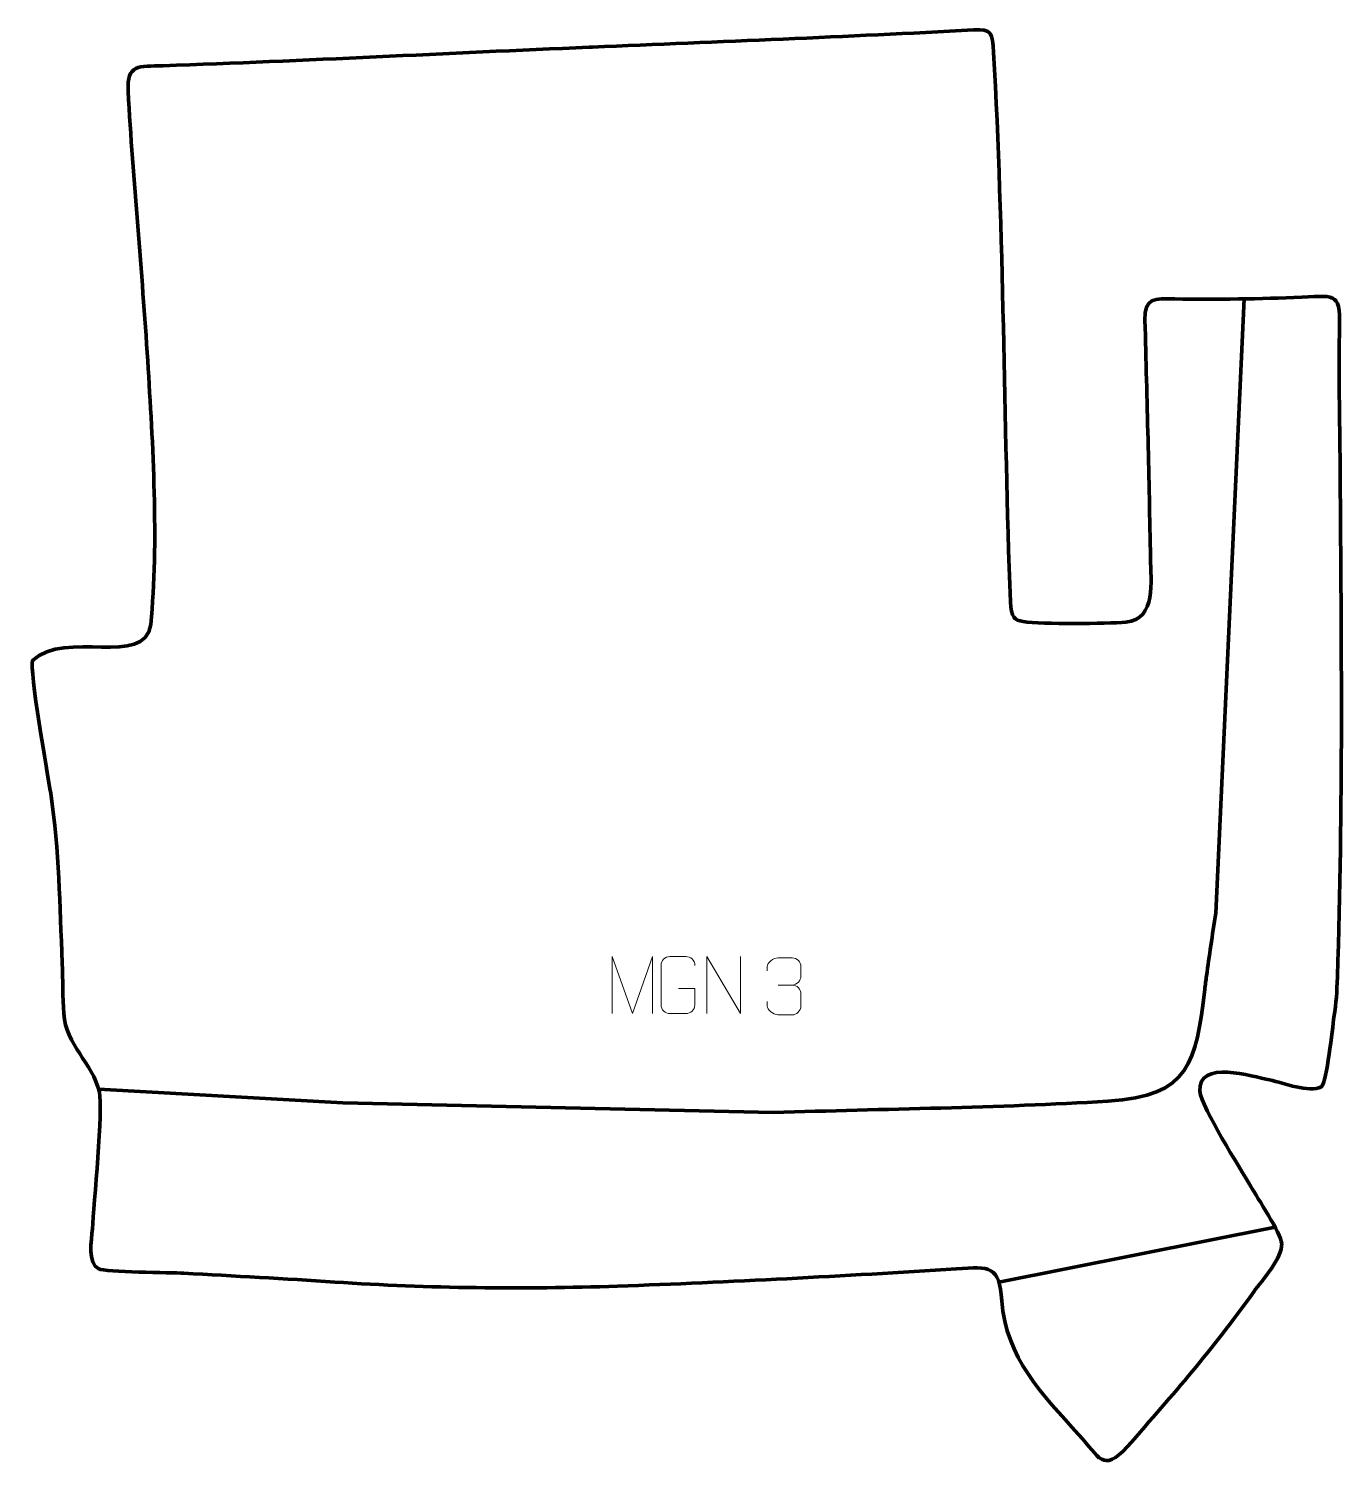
# Model space of a CAD drawing. Header units: millimetres. Extents: x -516 to 60, y 136 to 768.
import ezdxf

# ---------------------------------------------------------------- set-up
doc = ezdxf.new("R2010")
doc.units = ezdxf.units.MM
doc.header["$MEASUREMENT"] = 0
doc.layers.add('layer 2', color=7, linetype='Continuous')
doc.layers.add('layer 3', color=7, linetype='Continuous')

msp = doc.modelspace()

# ---------------------------------------------------------------- linework, layer by layer
at = {"layer": 'layer 2', "color": 140, "lineweight": 158}
msp.add_open_spline([(-485.2209, 303.6592), (-485.2209, 303.6592), (-378.2507, 297.6906), (-378.2507, 297.6906), (-378.2507, 297.6906), (-378.2507, 297.6906), (-189.7349, 293.4573), (-189.7349, 293.4573), (-189.7349, 293.4573), (-141.1581, 295.1237), (-91.7911, 295.4516), (-43.3611, 298.4539), (-43.3611, 298.4539), (-7.3034, 300.6892), (-4.9083, 315.3104), (-0.9624, 347.388), (-0.9624, 347.388), (-0.7199, 349.3712), (-0.4758, 351.3523), (-0.2242, 353.3344), (-0.2242, 353.3344), (0.4043, 357.7314), (1.0337, 362.1267), (1.684, 366.5206), (1.684, 366.5206), (2.3954, 371.2699), (3.1044, 376.0196), (3.8084, 380.7699), (3.8084, 380.7699), (3.8084, 380.7699), (16.2325, 649.7329), (16.2325, 649.7329)], degree=3, knots=[0, 0, 0, 0, 0.11111111, 0.11111111, 0.11111111, 0.11111111, 0.22222222, 0.22222222, 0.22222222, 0.22222222, 0.33333333, 0.33333333, 0.33333333, 0.33333333, 0.44444444, 0.44444444, 0.44444444, 0.44444444, 0.55555556, 0.55555556, 0.55555556, 0.55555556, 0.66666667, 0.66666667, 0.66666667, 0.66666667, 0.77777778, 0.77777778, 0.77777778, 0.77777778, 1, 1, 1, 1], dxfattribs=at)
msp.add_open_spline([(-91.0905, 219.1488), (-91.0905, 219.1488), (29.8445, 243.2496), (29.8445, 243.2496)], degree=3, dxfattribs=at)
at = {"layer": 'layer 3', "color": 242, "lineweight": 158}
msp.add_open_spline([(-447.9038, 223.1461), (-453.489, 223.3535), (-482.4383, 223.6782), (-485.1913, 224.9937), (-485.1913, 224.9937), (-490.2527, 227.4123), (-488.2993, 237.5683), (-487.9785, 242.5649), (-487.9785, 242.5649), (-487.2761, 252.8755), (-483.312, 295.696), (-484.8847, 302.3708), (-484.8847, 302.3708), (-487.94, 315.3377), (-499.6663, 323.1222), (-500.508, 336.7817), (-500.508, 336.7817), (-500.9583, 344.0883), (-500.895, 351.5907), (-501.1718, 358.9381), (-501.1718, 358.9381), (-502.2171, 384.8294), (-502.4489, 407.4864), (-506.2226, 433.3724), (-506.2226, 433.3724), (-507.449, 441.2766), (-515.7589, 487.7587), (-514.113, 491.4058), (-514.113, 491.4058), (-499.7541, 505.1519), (-465.2993, 488.0132), (-462.4214, 507.1422), (-462.4214, 507.1422), (-458.8409, 542.6601), (-461.494, 586.7734), (-463.7303, 622.5751), (-463.7303, 622.5751), (-466.2054, 661.8983), (-470.1122, 701.4069), (-472.3071, 740.6566), (-472.3071, 740.6566), (-472.9767, 752.6298), (-467.7256, 751.4232), (-456.9396, 751.8037), (-456.9396, 751.8037), (-394.9369, 753.9908), (-332.4968, 757.3014), (-270.4458, 759.9407), (-270.4458, 759.9407), (-270.4458, 759.9407), (-268.954, 760.0041), (-268.954, 760.0041), (-268.954, 760.0041), (-213.414, 762.4011), (-157.7799, 764.4489), (-102.2832, 767.5033), (-102.2832, 767.5033), (-94.0781, 767.9549), (-93.8953, 766.1764), (-93.4062, 757.6488), (-93.4062, 757.6488), (-88.8614, 678.3994), (-89.0555, 596.8303), (-86.0652, 517.1439), (-86.0652, 517.1439), (-85.8068, 510.2582), (-84.3204, 509.0502), (-80.4499, 508.4507), (-80.4499, 508.4507), (-72.1473, 507.1647), (-44.1379, 507.5088), (-35.4732, 508.2084), (-35.4732, 508.2084), (-22.0379, 509.2931), (-24.5805, 526.6654), (-24.7418, 536.0792), (-24.7418, 536.0792), (-25.3374, 570.853), (-26.2093, 605.6198), (-27.1668, 640.3852), (-27.1668, 640.3852), (-27.4426, 650.3868), (-23.049, 649.8465), (-14.0059, 649.6922), (-14.0059, 649.6922), (3.9956, 649.4158), (23.475, 649.7147), (41.467, 650.4683), (41.467, 650.4683), (57.4652, 651.1384), (58.3531, 652.6695), (58.0003, 634.3812), (58.0003, 634.3812), (57.6114, 614.2148), (58.1782, 593.0355), (58.3176, 572.7644), (58.3176, 572.7644), (58.8296, 498.2299), (59.5959, 428.0985), (57.0863, 352.8905), (57.0863, 352.8905), (56.8567, 346.0103), (56.6586, 342.0385), (55.6033, 335.1719), (55.6033, 335.1719), (54.8886, 330.2682), (52.487, 307.0829), (50.1497, 304.7537), (50.1497, 304.7537), (44.2972, 302.0588), (33.9896, 306.359), (27.343, 307.775), (27.343, 307.775), (20.0451, 309.3297), (-4.1528, 316.8166), (-3.1519, 302.8076), (-3.1519, 302.8076), (-2.0272, 295.227), (14.1763, 269.6487), (19.2153, 261.0336), (19.2153, 261.0336), (22.0375, 256.2815), (32.4509, 240.5365), (32.6985, 236.115), (32.6985, 236.115), (33.0454, 229.9216), (24.3534, 220.3492), (20.5413, 215.0499), (20.5413, 215.0499), (1.3663, 188.2913), (-13.739, 171.3778), (-34.9076, 147.0697), (-34.9076, 147.0697), (-45.7747, 135.6061), (-46.808, 142.3117), (-56.1858, 152.5522), (-56.1858, 152.5522), (-72.133, 169.8452), (-88.0436, 186.3138), (-89.8114, 211.031), (-89.8114, 211.031), (-91.087, 226.5733), (-94.6324, 226.0286), (-109.7402, 225.0421), (-109.7402, 225.0421), (-158.9071, 221.8954), (-208.8269, 219.2397), (-258.0559, 217.4513), (-258.0559, 217.4513), (-299.4568, 216.1148), (-340.4941, 216.4668), (-381.8342, 219.2513), (-381.8342, 219.2513), (-403.805, 220.7497), (-425.9083, 221.8761), (-447.9038, 223.1461)], degree=3, knots=[0, 0, 0, 0, 0.025, 0.025, 0.025, 0.025, 0.05, 0.05, 0.05, 0.05, 0.075, 0.075, 0.075, 0.075, 0.1, 0.1, 0.1, 0.1, 0.125, 0.125, 0.125, 0.125, 0.15, 0.15, 0.15, 0.15, 0.175, 0.175, 0.175, 0.175, 0.2, 0.2, 0.2, 0.2, 0.225, 0.225, 0.225, 0.225, 0.25, 0.25, 0.25, 0.25, 0.275, 0.275, 0.275, 0.275, 0.3, 0.3, 0.3, 0.3, 0.325, 0.325, 0.325, 0.325, 0.35, 0.35, 0.35, 0.35, 0.375, 0.375, 0.375, 0.375, 0.4, 0.4, 0.4, 0.4, 0.425, 0.425, 0.425, 0.425, 0.45, 0.45, 0.45, 0.45, 0.475, 0.475, 0.475, 0.475, 0.5, 0.5, 0.5, 0.5, 0.525, 0.525, 0.525, 0.525, 0.55, 0.55, 0.55, 0.55, 0.575, 0.575, 0.575, 0.575, 0.6, 0.6, 0.6, 0.6, 0.625, 0.625, 0.625, 0.625, 0.65, 0.65, 0.65, 0.65, 0.675, 0.675, 0.675, 0.675, 0.7, 0.7, 0.7, 0.7, 0.725, 0.725, 0.725, 0.725, 0.75, 0.75, 0.75, 0.75, 0.775, 0.775, 0.775, 0.775, 0.8, 0.8, 0.8, 0.8, 0.825, 0.825, 0.825, 0.825, 0.85, 0.85, 0.85, 0.85, 0.875, 0.875, 0.875, 0.875, 0.9, 0.9, 0.9, 0.9, 0.925, 0.925, 0.925, 0.925, 0.95, 0.95, 0.95, 0.95, 1, 1, 1, 1], dxfattribs=at)
at = {"layer": 'layer 3', "color": 250, "lineweight": 9}
for points, knots in [([(-260.4407, 336.8122), (-260.4407, 336.8122), (-260.4407, 361.7701), (-260.4407, 361.7701), (-260.4407, 361.7701), (-260.4407, 361.7701), (-251.5156, 336.8122), (-251.5156, 336.8122), (-251.5156, 336.8122), (-251.5156, 336.8122), (-242.7557, 361.7696), (-242.7557, 361.7696), (-242.7557, 361.7696), (-242.7557, 361.7696), (-242.7557, 336.8122), (-242.7557, 336.8122)], [0, 0, 0, 0, 0.2, 0.2, 0.2, 0.2, 0.4, 0.4, 0.4, 0.4, 0.6, 0.6, 0.6, 0.6, 1, 1, 1, 1]), ([(-231.3433, 347.8001), (-231.3433, 347.8001), (-224.1752, 347.8001), (-224.1752, 347.8001), (-224.1752, 347.8001), (-224.1752, 347.8001), (-224.1752, 340.632), (-224.1752, 340.632), (-224.1752, 340.632), (-224.3149, 338.3086), (-225.9921, 336.829), (-228.1399, 336.8182), (-228.1399, 336.8182), (-230.4717, 336.8186), (-232.8037, 336.8186), (-235.1352, 336.8182), (-235.1352, 336.8182), (-237.0601, 336.7128), (-239.0323, 338.5973), (-239.0211, 340.6146), (-239.0211, 340.6146), (-239.0207, 346.3847), (-239.0207, 352.1544), (-239.0211, 357.9237), (-239.0211, 357.9237), (-239.0169, 360.0618), (-237.2701, 361.781), (-235.1178, 361.7676), (-235.1178, 361.7676), (-232.7921, 361.7676), (-230.466, 361.7676), (-228.1399, 361.7676), (-228.1399, 361.7676), (-226.1932, 361.803), (-224.2018, 360.3115), (-224.1752, 357.8738)], [0, 0, 0, 0, 0.1, 0.1, 0.1, 0.1, 0.2, 0.2, 0.2, 0.2, 0.3, 0.3, 0.3, 0.3, 0.4, 0.4, 0.4, 0.4, 0.5, 0.5, 0.5, 0.5, 0.6, 0.6, 0.6, 0.6, 0.7, 0.7, 0.7, 0.7, 0.8, 0.8, 0.8, 0.8, 1, 1, 1, 1]), ([(-218.9463, 336.8158), (-218.9463, 336.8158), (-218.9463, 361.7693), (-218.9463, 361.7693), (-218.9463, 361.7693), (-218.9463, 361.7693), (-204.2915, 336.8158), (-204.2915, 336.8158), (-204.2915, 336.8158), (-204.2915, 336.8158), (-204.2915, 361.7693), (-204.2915, 361.7693)], [0, 0, 0, 0, 0.25, 0.25, 0.25, 0.25, 0.5, 0.5, 0.5, 0.5, 1, 1, 1, 1]), ([(-192.5077, 355.5273), (-192.5077, 355.5273), (-192.5077, 357.3845), (-192.5077, 357.3845), (-192.5077, 357.3845), (-192.522, 359.1264), (-189.8575, 361.2445), (-187.7984, 361.2218), (-187.7984, 361.2218), (-185.7343, 361.2218), (-183.6703, 361.2218), (-181.6066, 361.2218), (-181.6066, 361.2218), (-179.4121, 361.2306), (-177.8138, 359.3838), (-177.7694, 357.4717), (-177.7694, 357.4717), (-177.7698, 356.0366), (-177.7698, 354.6015), (-177.7694, 353.166), (-177.7694, 353.166), (-177.818, 351.5125), (-179.4206, 349.2825), (-181.6189, 349.2925), (-181.6189, 349.2925), (-179.4152, 349.2813), (-177.8072, 347.4781), (-177.7532, 345.4186), (-177.7532, 345.4186), (-177.7536, 343.6339), (-177.7536, 341.8492), (-177.7532, 340.0641), (-177.7532, 340.0641), (-177.7431, 338.0027), (-179.798, 336.2396), (-181.6189, 336.2477), (-181.6189, 336.2477), (-183.6842, 336.248), (-185.7494, 336.248), (-187.815, 336.2477), (-187.815, 336.2477), (-189.9836, 336.2592), (-192.5146, 338.6594), (-192.5332, 340.1212), (-192.5332, 340.1212), (-192.5332, 340.1212), (-192.5332, 342.0298), (-192.5332, 342.0298)], [0, 0, 0, 0, 0.07692308, 0.07692308, 0.07692308, 0.07692308, 0.15384615, 0.15384615, 0.15384615, 0.15384615, 0.23076923, 0.23076923, 0.23076923, 0.23076923, 0.30769231, 0.30769231, 0.30769231, 0.30769231, 0.38461538, 0.38461538, 0.38461538, 0.38461538, 0.46153846, 0.46153846, 0.46153846, 0.46153846, 0.53846154, 0.53846154, 0.53846154, 0.53846154, 0.61538462, 0.61538462, 0.61538462, 0.61538462, 0.69230769, 0.69230769, 0.69230769, 0.69230769, 0.76923077, 0.76923077, 0.76923077, 0.76923077, 0.84615385, 0.84615385, 0.84615385, 0.84615385, 1, 1, 1, 1])]:
    msp.add_open_spline(points, degree=3, knots=knots, dxfattribs=at)
msp.add_open_spline([(-187.798, 349.2821), (-187.798, 349.2821), (-181.6016, 349.2821), (-181.6016, 349.2821)], degree=3, dxfattribs=at)

doc.saveas('drawing.dxf')
